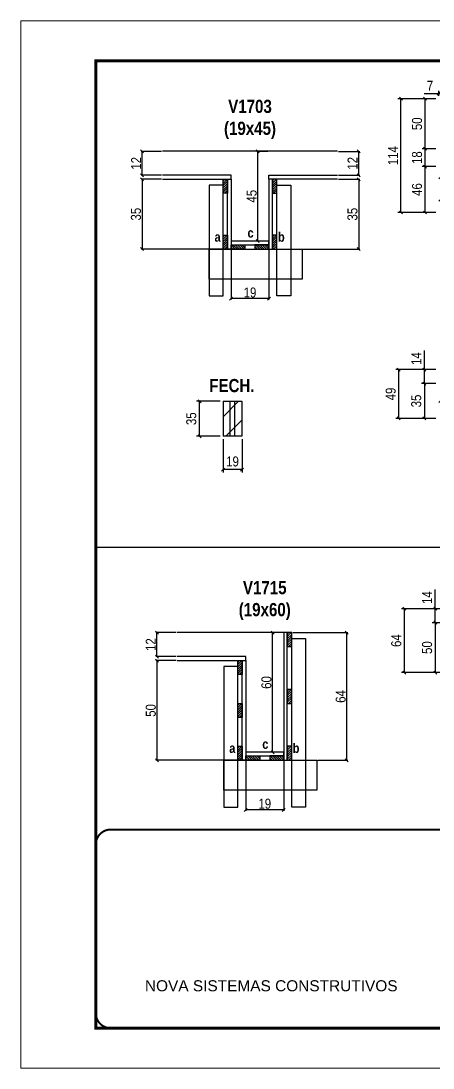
# Model space of a CAD drawing. Extents: x 3309 to 10008, y -2522 to 14608.
# Drawn here: x 8078 to 8491, y 12409 to 13459 of the extents above; entities that cross this region are included whole.
import ezdxf

# ---------------------------------------------------------------- set-up
doc = ezdxf.new("R2010")
doc.units = 0
doc.linetypes.add('CONTINUO', pattern=[0])
doc.linetypes.add('DASHED', pattern=[0.75, 0.5, -0.25])
for name, color, linetype, lineweight in [('CONCRETO', 251, 'Continuous', 25), ('Folhas', 255, 'Continuous', 9), ('Hachura', 251, 'Continuous', 9), ('SARRAFO DE PRESSAO', 251, 'DASHED', 9)]:
    doc.layers.add(name, color=color, linetype=linetype, lineweight=lineweight)
for name, color, linetype in [('COTA', 241, 'Continuous'), ('detalhes', 4, 'Continuous'), ('NOMENCLATURA', 7, 'Continuous'), ('Painéis', 200, 'Continuous'), ('SARR_2.2x7', 40, 'Continuous'), ('SARR_3.5x7', 81, 'Continuous')]:
    doc.layers.add(name, color=color, linetype=linetype)
doc.styles.add('ARIAL', font='arial.ttf')
doc.styles.add('COTA TECNICA', font='techl___.ttf', dxfattribs={"height": 10})
doc.styles.add('COTA TECNICA 2X', font='techl___.ttf', dxfattribs={"height": 10})
doc.styles.add('TECNICA', font='techb___.ttf', dxfattribs={"height": 10})
doc.dimstyles.new('PAINEL', dxfattribs={"dimtxt": 10, "dimasz": 3, "dimexe": 3, "dimexo": 3, "dimgap": 3, "dimtad": 1, "dimdec": 1, "dimzin": 12, "dimdsep": 46, "dimtxsty": 'COTA TECNICA', "dimblk1": 'OBLIQUE', "dimblk2": 'OBLIQUE', "dimsah": 1, "dimcen": 0.9, "dimclrd": 4, "dimclre": 4, "dimclrt": 240, "dimadec": 1, "dimazin": 3, "dimtfac": 1, "dimtdec": 1, "dimtmove": 0, "dimatfit": 3, "dimfxl": 1, "dimtolj": 1, "dimtzin": 12, "dimarcsym": 0})
doc.dimstyles.new('SECAO', dxfattribs={"dimscale": 0.333333, "dimtxt": 5, "dimasz": 9, "dimexe": 3, "dimexo": 3, "dimgap": 3, "dimtad": 1, "dimdec": 1, "dimlfac": 0.5, "dimzin": 12, "dimdsep": 46, "dimtxsty": 'COTA TECNICA 2X', "dimblk1": 'OBLIQUE', "dimblk2": 'OBLIQUE', "dimsah": 1, "dimcen": 0.9, "dimclrd": 4, "dimclre": 4, "dimclrt": 240, "dimadec": 1, "dimazin": 3, "dimtfac": 1, "dimtdec": 1, "dimtmove": 0, "dimatfit": 3, "dimfxl": 1, "dimtolj": 1, "dimtzin": 12, "dimarcsym": 0})
pattern_1 = [(135, (41523.9059, -110281.6276), (-1.122532015, -1.122532015), [])]
pattern_2 = [(45, (-115231.8024, -19934.9966), (-1.122532015, 1.122532015), [])]
pattern_3 = [(45, (-115231.8024, -19990.9966), (-1.122532015, 1.122532015), [])]
pattern_4 = [(135, (41538.6903, -110794.2475), (-1.122532015, -1.122532015), [])]
pattern_5 = [(45, (-115217.018, -20503.6165), (-1.122532015, 1.122532015), [])]

# ---------------------------------------------------------------- blocks, each defined once
blk = doc.blocks.new('9999999999')
at = {"color": 30, "linetype": 'CONTINUO', "const_width": 2}
blk.add_lwpolyline([(99584, 34230.2), (99584, 34414.4, 0.414214), (99569, 34429.4), (98229, 34429.4, 0.414214), (98214, 34414.4), (98214, 34245.2, 0.414214), (98229, 34230.2), (99584, 34230.2)], format="xyb", dxfattribs=at)
at = {"layer": 'Folhas'}
blk.add_lwpolyline([(98139, 34190.2), (99624, 34190.2), (99624, 35240.2), (98139, 35240.2)], close=True, dxfattribs=at)
at = {"layer": 'Folhas', "color": 30, "const_width": 3}
blk.add_lwpolyline([(98214, 34230.2), (99584, 34230.2), (99584, 35200.2), (98214, 35200.2)], close=True, dxfattribs=at)
at = {"color": 7, "linetype": 'Continuous', "ltscale": 5, "style": 'ARIAL'}
blk.add_text('NOVA SISTEMAS CONSTRUTIVOS', height=11.059, dxfattribs=at).set_placement((98263.2, 34267.2))
blk = doc.blocks.new('_Oblique')
at = {"color": 0, "linetype": 'ByBlock', "lineweight": -2}
blk.add_line((-0.5, -0.5), (0.5, 0.5), dxfattribs=at)
blk = doc.blocks.new('*D2467')
at = {"layer": 'COTA', "color": 4, "lineweight": -2, "transparency": 16777216}
for p, q in [((8288.4, 13229.5), (8288.4, 13179.8)), ((8326.4, 13229.5), (8326.4, 13179.8)), ((8326.4, 13180.8), (8288.4, 13180.8))]:
    blk.add_line(p, q, dxfattribs=at)
at = {"layer": 'Defpoints', "color": 0, "transparency": 16777216}
for p in [(8288.4, 13230.5), (8326.4, 13230.5), (8288.4, 13180.8)]:
    blk.add_point(p, dxfattribs=at)
at = {"layer": 'COTA', "color": 4, "lineweight": -2, "transparency": 16777216, "xscale": 3, "yscale": 3, "zscale": 3, "rotation": 180}
blk.add_blockref('_Oblique', (8288.4, 13180.8), dxfattribs=at)
at = {"layer": 'COTA', "color": 4, "lineweight": -2, "transparency": 16777216, "xscale": 3, "yscale": 3, "zscale": 3}
blk.add_blockref('_Oblique', (8326.4, 13180.8), dxfattribs=at)
at = {"layer": 'COTA', "color": 240, "transparency": 16777216, "insert": (8307.4, 13186.9), "char_height": 10, "attachment_point": 5, "style": 'COTA TECNICA 2X'}
blk.add_mtext('\\A1;19', dxfattribs=at)
blk = doc.blocks.new('*D2468')
at = {"layer": 'COTA', "color": 4, "lineweight": -2, "transparency": 16777216}
for p, q in [((8218.7, 13300.5), (8198.3, 13300.5)), ((8199.3, 13300.5), (8199.3, 13230.5)), ((8279.4, 13230.5), (8198.3, 13230.5))]:
    blk.add_line(p, q, dxfattribs=at)
at = {"layer": 'Defpoints', "color": 0, "transparency": 16777216}
for p in [(8219.7, 13300.5), (8199.3, 13230.5), (8280.4, 13230.5, 0)]:
    blk.add_point(p, dxfattribs=at)
at = {"layer": 'COTA', "color": 4, "lineweight": -2, "transparency": 16777216, "xscale": 3, "yscale": 3, "zscale": 3}
for p, rotation in [((8199.3, 13300.5), 90), ((8199.3, 13230.5), 270)]:
    blk.add_blockref('_Oblique', p, dxfattribs=dict(at, rotation=rotation))
at = {"layer": 'COTA', "color": 240, "transparency": 16777216, "insert": (8193.1, 13265.5), "char_height": 10, "attachment_point": 5, "rotation": 90, "style": 'COTA TECNICA 2X'}
blk.add_mtext('\\A1;35', dxfattribs=at)
blk = doc.blocks.new('*D2469')
at = {"layer": 'COTA', "color": 4, "lineweight": -2, "transparency": 16777216}
for p, q in [((8396.1, 13300.5), (8417.3, 13300.5)), ((8416.3, 13300.5), (8416.3, 13230.5)), ((8335.4, 13230.5), (8417.3, 13230.5))]:
    blk.add_line(p, q, dxfattribs=at)
at = {"layer": 'Defpoints', "color": 0, "transparency": 16777216}
for p in [(8395.1, 13300.5), (8334.4, 13230.5, 0), (8416.3, 13230.5)]:
    blk.add_point(p, dxfattribs=at)
at = {"layer": 'COTA', "color": 4, "lineweight": -2, "transparency": 16777216, "xscale": 3, "yscale": 3, "zscale": 3}
for p, rotation in [((8416.3, 13300.5), 90), ((8416.3, 13230.5), 270)]:
    blk.add_blockref('_Oblique', p, dxfattribs=dict(at, rotation=rotation))
at = {"layer": 'COTA', "color": 240, "transparency": 16777216, "insert": (8410.1, 13265.5), "char_height": 10, "attachment_point": 5, "rotation": 90, "style": 'COTA TECNICA 2X'}
blk.add_mtext('\\A1;35', dxfattribs=at)
blk = doc.blocks.new('*D2470')
at = {"layer": 'COTA', "color": 4, "lineweight": -2, "transparency": 16777216}
for p, q in [((8325.4, 13328.5), (8314.2, 13328.5)), ((8315.2, 13238.5), (8315.2, 13328.5)), ((8325.4, 13238.5), (8314.2, 13238.5))]:
    blk.add_line(p, q, dxfattribs=at)
at = {"layer": 'Defpoints', "color": 0, "transparency": 16777216}
for p in [(8315.2, 13328.5), (8326.4, 13328.5), (8326.4, 13238.5)]:
    blk.add_point(p, dxfattribs=at)
at = {"layer": 'COTA', "color": 4, "lineweight": -2, "transparency": 16777216, "xscale": 3, "yscale": 3, "zscale": 3}
for p, rotation in [((8315.2, 13328.5), 90), ((8315.2, 13238.5), 270)]:
    blk.add_blockref('_Oblique', p, dxfattribs=dict(at, rotation=rotation))
at = {"layer": 'COTA', "color": 240, "transparency": 16777216, "insert": (8309.1, 13283.5), "char_height": 10, "attachment_point": 5, "rotation": 90, "style": 'COTA TECNICA 2X'}
blk.add_mtext('\\A1;45', dxfattribs=at)
blk = doc.blocks.new('*D2471')
at = {"layer": 'COTA', "color": 4, "lineweight": -2, "transparency": 16777216}
for p, q in [((8396.1, 13328.5), (8417.3, 13328.5)), ((8416.3, 13304.5), (8416.3, 13328.5)), ((8396.1, 13304.5), (8417.3, 13304.5))]:
    blk.add_line(p, q, dxfattribs=at)
at = {"layer": 'Defpoints', "color": 0, "transparency": 16777216}
for p in [(8395.1, 13328.5), (8416.3, 13328.5), (8395.1, 13304.5)]:
    blk.add_point(p, dxfattribs=at)
at = {"layer": 'COTA', "color": 4, "lineweight": -2, "transparency": 16777216, "xscale": 3, "yscale": 3, "zscale": 3}
for p, rotation in [((8416.3, 13328.5), 90), ((8416.3, 13304.5), 270)]:
    blk.add_blockref('_Oblique', p, dxfattribs=dict(at, rotation=rotation))
at = {"layer": 'COTA', "color": 240, "transparency": 16777216, "insert": (8410.2, 13316.5), "char_height": 10, "attachment_point": 5, "rotation": 90, "style": 'COTA TECNICA 2X'}
blk.add_mtext('\\A1;12', dxfattribs=at)
blk = doc.blocks.new('*D2487')
at = {"layer": 'COTA', "color": 4, "lineweight": -2, "transparency": 16777216}
for p, q in [((8218.7, 13328.5), (8198.3, 13328.5)), ((8199.3, 13304.5), (8199.3, 13328.5)), ((8218.7, 13304.5), (8198.3, 13304.5))]:
    blk.add_line(p, q, dxfattribs=at)
at = {"layer": 'Defpoints', "color": 0, "transparency": 16777216}
for p in [(8199.3, 13328.5), (8219.7, 13328.5), (8219.7, 13304.5)]:
    blk.add_point(p, dxfattribs=at)
at = {"layer": 'COTA', "color": 4, "lineweight": -2, "transparency": 16777216, "xscale": 3, "yscale": 3, "zscale": 3}
for p, rotation in [((8199.3, 13328.5), 90), ((8199.3, 13304.5), 270)]:
    blk.add_blockref('_Oblique', p, dxfattribs=dict(at, rotation=rotation))
at = {"layer": 'COTA', "color": 240, "transparency": 16777216, "insert": (8193.3, 13316.5), "char_height": 10, "attachment_point": 5, "rotation": 90, "style": 'COTA TECNICA 2X'}
blk.add_mtext('\\A1;12', dxfattribs=at)
blk = doc.blocks.new('*D2488')
at = {"layer": 'COTA', "color": 4, "lineweight": -2, "transparency": 16777216}
for p, q in [((8493.6, 13313.2), (8479.9, 13313.2)), ((8482.9, 13267.2), (8482.9, 13313.2)), ((8493.6, 13267.2), (8479.9, 13267.2))]:
    blk.add_line(p, q, dxfattribs=at)
at = {"layer": 'Defpoints', "color": 0, "transparency": 16777216}
for p in [(8482.9, 13313.2), (8496.6, 13313.2), (8496.6, 13267.2)]:
    blk.add_point(p, dxfattribs=at)
at = {"layer": 'COTA', "color": 4, "lineweight": -2, "transparency": 16777216, "xscale": 3, "yscale": 3, "zscale": 3}
for p, rotation in [((8482.9, 13313.2), 90), ((8482.9, 13267.2), 270)]:
    blk.add_blockref('_Oblique', p, dxfattribs=dict(at, rotation=rotation))
at = {"layer": 'COTA', "color": 240, "transparency": 16777216, "insert": (8474.8, 13290.2), "char_height": 10, "attachment_point": 5, "rotation": 90, "style": 'COTA TECNICA'}
blk.add_mtext('\\A1;46', dxfattribs=at)
blk = doc.blocks.new('*D2490')
at = {"layer": 'COTA', "color": 4, "lineweight": -2, "transparency": 16777216}
for p, q in [((8493.6, 13331.2), (8479.9, 13331.2)), ((8482.9, 13313.2), (8482.9, 13331.2)), ((8493.6, 13313.2), (8479.9, 13313.2))]:
    blk.add_line(p, q, dxfattribs=at)
at = {"layer": 'Defpoints', "color": 0, "transparency": 16777216}
for p in [(8482.9, 13331.2), (8496.6, 13331.2), (8496.6, 13313.2)]:
    blk.add_point(p, dxfattribs=at)
at = {"layer": 'COTA', "color": 4, "lineweight": -2, "transparency": 16777216, "xscale": 3, "yscale": 3, "zscale": 3}
for p, rotation in [((8482.9, 13331.2), 90), ((8482.9, 13313.2), 270)]:
    blk.add_blockref('_Oblique', p, dxfattribs=dict(at, rotation=rotation))
at = {"layer": 'COTA', "color": 240, "transparency": 16777216, "insert": (8474.8, 13322.2), "char_height": 10, "attachment_point": 5, "rotation": 90, "style": 'COTA TECNICA'}
blk.add_mtext('\\A1;18', dxfattribs=at)
blk = doc.blocks.new('*D2491')
at = {"layer": 'COTA', "color": 4, "lineweight": -2, "transparency": 16777216}
for p, q in [((8493.6, 13381.2), (8455.7, 13381.2)), ((8458.7, 13267.2), (8458.7, 13381.2)), ((8493.6, 13267.2), (8455.7, 13267.2))]:
    blk.add_line(p, q, dxfattribs=at)
at = {"layer": 'Defpoints', "color": 0, "transparency": 16777216}
for p in [(8458.7, 13381.2), (8496.6, 13381.2), (8496.6, 13267.2)]:
    blk.add_point(p, dxfattribs=at)
at = {"layer": 'COTA', "color": 4, "lineweight": -2, "transparency": 16777216, "xscale": 3, "yscale": 3, "zscale": 3}
for p, rotation in [((8458.7, 13381.2), 90), ((8458.7, 13267.2), 270)]:
    blk.add_blockref('_Oblique', p, dxfattribs=dict(at, rotation=rotation))
at = {"layer": 'COTA', "color": 240, "transparency": 16777216, "insert": (8450.7, 13324.2), "char_height": 10, "attachment_point": 5, "rotation": 90, "style": 'COTA TECNICA'}
blk.add_mtext('\\A1;114', dxfattribs=at)
blk = doc.blocks.new('*D2481')
at = {"layer": 'COTA', "color": 4, "lineweight": -2, "transparency": 16777216}
for p, q in [((8493.6, 13095.7), (8479.2, 13095.7)), ((8482.2, 13095.7), (8482.2, 13060.7)), ((8493.6, 13060.7), (8479.2, 13060.7))]:
    blk.add_line(p, q, dxfattribs=at)
at = {"layer": 'Defpoints', "color": 0, "transparency": 16777216}
for p in [(8496.6, 13095.7), (8482.2, 13060.7), (8496.6, 13060.7)]:
    blk.add_point(p, dxfattribs=at)
at = {"layer": 'COTA', "color": 4, "lineweight": -2, "transparency": 16777216, "xscale": 3, "yscale": 3, "zscale": 3}
for p, rotation in [((8482.2, 13095.7), 90), ((8482.2, 13060.7), 270)]:
    blk.add_blockref('_Oblique', p, dxfattribs=dict(at, rotation=rotation))
at = {"layer": 'COTA', "color": 240, "transparency": 16777216, "insert": (8474, 13078.2), "char_height": 10, "attachment_point": 5, "rotation": 90, "style": 'COTA TECNICA'}
blk.add_mtext('\\A1;35', dxfattribs=at)
blk = doc.blocks.new('*D2482')
at = {"layer": 'COTA', "color": 4, "lineweight": -2, "transparency": 16777216}
for p, q in [((8482.2, 13109.7), (8482.2, 13128.8)), ((8493.6, 13109.7), (8479.2, 13109.7)), ((8482.2, 13095.7), (8482.2, 13109.7)), ((8493.6, 13095.7), (8479.2, 13095.7))]:
    blk.add_line(p, q, dxfattribs=at)
at = {"layer": 'Defpoints', "color": 0, "transparency": 16777216}
for p in [(8482.2, 13109.7), (8496.6, 13109.7), (8496.6, 13095.7)]:
    blk.add_point(p, dxfattribs=at)
at = {"layer": 'COTA', "color": 4, "lineweight": -2, "transparency": 16777216, "xscale": 3, "yscale": 3, "zscale": 3}
for p, rotation in [((8482.2, 13109.7), 90), ((8482.2, 13095.7), 270)]:
    blk.add_blockref('_Oblique', p, dxfattribs=dict(at, rotation=rotation))
at = {"layer": 'COTA', "color": 240, "transparency": 16777216, "insert": (8474.1, 13120.7), "char_height": 10, "attachment_point": 5, "rotation": 90, "style": 'COTA TECNICA'}
blk.add_mtext('\\A1;14', dxfattribs=at)
blk = doc.blocks.new('*D2483')
at = {"layer": 'COTA', "color": 4, "lineweight": -2, "transparency": 16777216}
for p, q in [((8493.6, 13109.7), (8453.5, 13109.7)), ((8456.5, 13060.7), (8456.5, 13109.7)), ((8493.6, 13060.7), (8453.5, 13060.7))]:
    blk.add_line(p, q, dxfattribs=at)
at = {"layer": 'Defpoints', "color": 0, "transparency": 16777216}
for p in [(8456.5, 13109.7), (8496.6, 13109.7), (8496.6, 13060.7)]:
    blk.add_point(p, dxfattribs=at)
at = {"layer": 'COTA', "color": 4, "lineweight": -2, "transparency": 16777216, "xscale": 3, "yscale": 3, "zscale": 3}
for p, rotation in [((8456.5, 13109.7), 90), ((8456.5, 13060.7), 270)]:
    blk.add_blockref('_Oblique', p, dxfattribs=dict(at, rotation=rotation))
at = {"layer": 'COTA', "color": 240, "transparency": 16777216, "insert": (8448.4, 13085.2), "char_height": 10, "attachment_point": 5, "rotation": 90, "style": 'COTA TECNICA'}
blk.add_mtext('\\A1;49', dxfattribs=at)
blk = doc.blocks.new('*D2484')
at = {"layer": 'COTA', "color": 4, "lineweight": -2, "transparency": 16777216}
for p, q in [((8280.4, 13039.9), (8280.4, 13006.4)), ((8299.4, 13039.9), (8299.4, 13006.4)), ((8299.4, 13009.4), (8280.4, 13009.4))]:
    blk.add_line(p, q, dxfattribs=at)
at = {"layer": 'Defpoints', "color": 0, "transparency": 16777216}
for p in [(8280.4, 13042.9), (8299.4, 13042.9), (8280.4, 13009.4)]:
    blk.add_point(p, dxfattribs=at)
at = {"layer": 'COTA', "color": 4, "lineweight": -2, "transparency": 16777216, "xscale": 3, "yscale": 3, "zscale": 3, "rotation": 180}
blk.add_blockref('_Oblique', (8280.4, 13009.4), dxfattribs=at)
at = {"layer": 'COTA', "color": 4, "lineweight": -2, "transparency": 16777216, "xscale": 3, "yscale": 3, "zscale": 3}
blk.add_blockref('_Oblique', (8299.4, 13009.4), dxfattribs=at)
at = {"layer": 'COTA', "color": 240, "transparency": 16777216, "insert": (8289.9, 13017.5), "char_height": 10, "attachment_point": 5, "style": 'COTA TECNICA'}
blk.add_mtext('\\A1;19', dxfattribs=at)
blk = doc.blocks.new('*D2485')
at = {"layer": 'COTA', "color": 4, "lineweight": -2, "transparency": 16777216}
for p, q in [((8277.4, 13077.9), (8253.8, 13077.9)), ((8256.8, 13042.9), (8256.8, 13077.9)), ((8277.4, 13042.9), (8253.8, 13042.9))]:
    blk.add_line(p, q, dxfattribs=at)
at = {"layer": 'Defpoints', "color": 0, "transparency": 16777216}
for p in [(8256.8, 13077.9), (8280.4, 13077.9), (8280.4, 13042.9)]:
    blk.add_point(p, dxfattribs=at)
at = {"layer": 'COTA', "color": 4, "lineweight": -2, "transparency": 16777216, "xscale": 3, "yscale": 3, "zscale": 3}
for p, rotation in [((8256.8, 13077.9), 90), ((8256.8, 13042.9), 270)]:
    blk.add_blockref('_Oblique', p, dxfattribs=dict(at, rotation=rotation))
at = {"layer": 'COTA', "color": 240, "transparency": 16777216, "insert": (8248.6, 13060.4), "char_height": 10, "attachment_point": 5, "rotation": 90, "style": 'COTA TECNICA'}
blk.add_mtext('\\A1;35', dxfattribs=at)
blk = doc.blocks.new('*D2510')
at = {"layer": 'COTA', "color": 4, "lineweight": -2, "transparency": 16777216}
for p, q in [((8493.6, 13381.2), (8479.9, 13381.2)), ((8482.9, 13331.2), (8482.9, 13381.2)), ((8493.6, 13331.2), (8479.9, 13331.2))]:
    blk.add_line(p, q, dxfattribs=at)
at = {"layer": 'Defpoints', "color": 0, "transparency": 16777216}
for p in [(8482.9, 13381.2), (8496.6, 13381.2), (8496.6, 13331.2)]:
    blk.add_point(p, dxfattribs=at)
at = {"layer": 'COTA', "color": 4, "lineweight": -2, "transparency": 16777216, "xscale": 3, "yscale": 3, "zscale": 3}
for p, rotation in [((8482.9, 13381.2), 90), ((8482.9, 13331.2), 270)]:
    blk.add_blockref('_Oblique', p, dxfattribs=dict(at, rotation=rotation))
at = {"layer": 'COTA', "color": 240, "transparency": 16777216, "insert": (8474.8, 13356.2), "char_height": 10, "attachment_point": 5, "rotation": 90, "style": 'COTA TECNICA'}
blk.add_mtext('\\A1;50', dxfattribs=at)
blk = doc.blocks.new('*D2511')
at = {"layer": 'COTA', "color": 4, "lineweight": -2, "transparency": 16777216}
for p, q in [((8496.6, 13384.2), (8496.6, 13389.3)), ((8503.6, 13384.2), (8503.6, 13389.3)), ((8496.6, 13386.3), (8481.9, 13386.3)), ((8503.6, 13386.3), (8496.6, 13386.3))]:
    blk.add_line(p, q, dxfattribs=at)
at = {"layer": 'Defpoints', "color": 0, "transparency": 16777216}
for p in [(8496.6, 13386.3), (8496.6, 13381.2), (8503.6, 13381.2)]:
    blk.add_point(p, dxfattribs=at)
at = {"layer": 'COTA', "color": 4, "lineweight": -2, "transparency": 16777216, "xscale": 3, "yscale": 3, "zscale": 3, "rotation": 180}
blk.add_blockref('_Oblique', (8496.6, 13386.3), dxfattribs=at)
at = {"layer": 'COTA', "color": 4, "lineweight": -2, "transparency": 16777216, "xscale": 3, "yscale": 3, "zscale": 3}
blk.add_blockref('_Oblique', (8503.6, 13386.3), dxfattribs=at)
at = {"layer": 'COTA', "color": 240, "transparency": 16777216, "insert": (8487.8, 13394.3), "char_height": 10, "attachment_point": 5, "style": 'COTA TECNICA'}
blk.add_mtext('\\A1;7', dxfattribs=at)
blk = doc.blocks.new('*D2514')
at = {"layer": 'COTA', "color": 4, "lineweight": -2, "transparency": 16777216}
for p, q in [((8303.2, 12716.9), (8303.2, 12667.2)), ((8341.2, 12716.9), (8341.2, 12667.2)), ((8341.2, 12668.2), (8303.2, 12668.2))]:
    blk.add_line(p, q, dxfattribs=at)
at = {"layer": 'Defpoints', "color": 0, "transparency": 16777216}
for p in [(8303.2, 12717.9), (8341.2, 12717.9), (8303.2, 12668.2)]:
    blk.add_point(p, dxfattribs=at)
at = {"layer": 'COTA', "color": 4, "lineweight": -2, "transparency": 16777216, "xscale": 3, "yscale": 3, "zscale": 3, "rotation": 180}
blk.add_blockref('_Oblique', (8303.2, 12668.2), dxfattribs=at)
at = {"layer": 'COTA', "color": 4, "lineweight": -2, "transparency": 16777216, "xscale": 3, "yscale": 3, "zscale": 3}
blk.add_blockref('_Oblique', (8341.2, 12668.2), dxfattribs=at)
at = {"layer": 'COTA', "color": 240, "transparency": 16777216, "insert": (8322.2, 12674.3), "char_height": 10, "attachment_point": 5, "style": 'COTA TECNICA 2X'}
blk.add_mtext('\\A1;19', dxfattribs=at)
blk = doc.blocks.new('*D2515')
at = {"layer": 'COTA', "color": 4, "lineweight": -2, "transparency": 16777216}
for p, q in [((8233.5, 12817.9), (8213.1, 12817.9)), ((8214.1, 12817.9), (8214.1, 12717.9)), ((8294.2, 12717.9), (8213.1, 12717.9))]:
    blk.add_line(p, q, dxfattribs=at)
at = {"layer": 'Defpoints', "color": 0, "transparency": 16777216}
for p in [(8234.5, 12817.9), (8214.1, 12717.9), (8295.2, 12717.9, 0)]:
    blk.add_point(p, dxfattribs=at)
at = {"layer": 'COTA', "color": 4, "lineweight": -2, "transparency": 16777216, "xscale": 3, "yscale": 3, "zscale": 3}
for p, rotation in [((8214.1, 12817.9), 90), ((8214.1, 12717.9), 270)]:
    blk.add_blockref('_Oblique', p, dxfattribs=dict(at, rotation=rotation))
at = {"layer": 'COTA', "color": 240, "transparency": 16777216, "insert": (8208, 12767.9), "char_height": 10, "attachment_point": 5, "rotation": 90, "style": 'COTA TECNICA 2X'}
blk.add_mtext('\\A1;50', dxfattribs=at)
blk = doc.blocks.new('*D2516')
at = {"layer": 'COTA', "color": 4, "lineweight": -2, "transparency": 16777216}
for p, q in [((8340.2, 12845.9), (8329, 12845.9)), ((8330, 12725.9), (8330, 12845.9)), ((8340.2, 12725.9), (8329, 12725.9))]:
    blk.add_line(p, q, dxfattribs=at)
at = {"layer": 'Defpoints', "color": 0, "transparency": 16777216}
for p in [(8330, 12845.9), (8341.2, 12845.9), (8341.2, 12725.9)]:
    blk.add_point(p, dxfattribs=at)
at = {"layer": 'COTA', "color": 4, "lineweight": -2, "transparency": 16777216, "xscale": 3, "yscale": 3, "zscale": 3}
for p, rotation in [((8330, 12845.9), 90), ((8330, 12725.9), 270)]:
    blk.add_blockref('_Oblique', p, dxfattribs=dict(at, rotation=rotation))
at = {"layer": 'COTA', "color": 240, "transparency": 16777216, "insert": (8323.9, 12795.9), "char_height": 10, "attachment_point": 5, "rotation": 90, "style": 'COTA TECNICA 2X'}
blk.add_mtext('\\A1;60', dxfattribs=at)
blk = doc.blocks.new('*D2517')
at = {"layer": 'COTA', "color": 4, "lineweight": -2, "transparency": 16777216}
for p, q in [((8233.5, 12845.9), (8213.1, 12845.9)), ((8214.1, 12821.9), (8214.1, 12845.9)), ((8233.5, 12821.9), (8213.1, 12821.9))]:
    blk.add_line(p, q, dxfattribs=at)
at = {"layer": 'Defpoints', "color": 0, "transparency": 16777216}
for p in [(8214.1, 12845.9), (8234.5, 12845.9), (8234.5, 12821.9)]:
    blk.add_point(p, dxfattribs=at)
at = {"layer": 'COTA', "color": 4, "lineweight": -2, "transparency": 16777216, "xscale": 3, "yscale": 3, "zscale": 3}
for p, rotation in [((8214.1, 12845.9), 90), ((8214.1, 12821.9), 270)]:
    blk.add_blockref('_Oblique', p, dxfattribs=dict(at, rotation=rotation))
at = {"layer": 'COTA', "color": 240, "transparency": 16777216, "insert": (8208, 12833.9), "char_height": 10, "attachment_point": 5, "rotation": 90, "style": 'COTA TECNICA 2X'}
blk.add_mtext('\\A1;12', dxfattribs=at)
blk = doc.blocks.new('*D2518')
at = {"layer": 'COTA', "color": 4, "lineweight": -2, "transparency": 16777216}
for p, q in [((8350.2, 12845.9), (8405.4, 12845.9)), ((8404.4, 12717.9), (8404.4, 12845.9)), ((8375.3, 12717.9), (8405.4, 12717.9))]:
    blk.add_line(p, q, dxfattribs=at)
at = {"layer": 'Defpoints', "color": 0, "transparency": 16777216}
for p in [(8349.2, 12845.9), (8404.4, 12845.9), (8374.3, 12717.9)]:
    blk.add_point(p, dxfattribs=at)
at = {"layer": 'COTA', "color": 4, "lineweight": -2, "transparency": 16777216, "xscale": 3, "yscale": 3, "zscale": 3}
for p, rotation in [((8404.4, 12845.9), 90), ((8404.4, 12717.9), 270)]:
    blk.add_blockref('_Oblique', p, dxfattribs=dict(at, rotation=rotation))
at = {"layer": 'COTA', "color": 240, "transparency": 16777216, "insert": (8398.3, 12781.9), "char_height": 10, "attachment_point": 5, "rotation": 90, "style": 'COTA TECNICA 2X'}
blk.add_mtext('\\A1;64', dxfattribs=at)
blk = doc.blocks.new('*D2525')
at = {"layer": 'COTA', "color": 4, "lineweight": -2, "transparency": 16777216}
for p, q in [((8507.6, 12855.9), (8490, 12855.9)), ((8493, 12855.9), (8493, 12805.9)), ((8507.6, 12805.9), (8490, 12805.9))]:
    blk.add_line(p, q, dxfattribs=at)
at = {"layer": 'Defpoints', "color": 0, "transparency": 16777216}
for p in [(8510.6, 12855.9, 0), (8493, 12805.9), (8510.6, 12805.9, 0)]:
    blk.add_point(p, dxfattribs=at)
at = {"layer": 'COTA', "color": 4, "lineweight": -2, "transparency": 16777216, "xscale": 3, "yscale": 3, "zscale": 3}
for p, rotation in [((8493, 12855.9), 90), ((8493, 12805.9), 270)]:
    blk.add_blockref('_Oblique', p, dxfattribs=dict(at, rotation=rotation))
at = {"layer": 'COTA', "color": 240, "transparency": 16777216, "insert": (8484.9, 12830.9), "char_height": 10, "attachment_point": 5, "rotation": 90, "style": 'COTA TECNICA'}
blk.add_mtext('\\A1;50', dxfattribs=at)
blk = doc.blocks.new('*D2526')
at = {"layer": 'COTA', "color": 4, "lineweight": -2, "transparency": 16777216}
for p, q in [((8493, 12869.9), (8493, 12889)), ((8507.6, 12869.9), (8490, 12869.9)), ((8493, 12855.9), (8493, 12869.9)), ((8507.6, 12855.9), (8490, 12855.9))]:
    blk.add_line(p, q, dxfattribs=at)
at = {"layer": 'Defpoints', "color": 0, "transparency": 16777216}
for p in [(8493, 12869.9), (8510.6, 12869.9, 0), (8510.6, 12855.9, 0)]:
    blk.add_point(p, dxfattribs=at)
at = {"layer": 'COTA', "color": 4, "lineweight": -2, "transparency": 16777216, "xscale": 3, "yscale": 3, "zscale": 3}
for p, rotation in [((8493, 12869.9), 90), ((8493, 12855.9), 270)]:
    blk.add_blockref('_Oblique', p, dxfattribs=dict(at, rotation=rotation))
at = {"layer": 'COTA', "color": 240, "transparency": 16777216, "insert": (8484.9, 12881), "char_height": 10, "attachment_point": 5, "rotation": 90, "style": 'COTA TECNICA'}
blk.add_mtext('\\A1;14', dxfattribs=at)
blk = doc.blocks.new('*D2527')
at = {"layer": 'COTA', "color": 4, "lineweight": -2, "transparency": 16777216}
for p, q in [((8507.6, 12869.9), (8459.1, 12869.9)), ((8462.1, 12805.9), (8462.1, 12869.9)), ((8507.6, 12805.9), (8459.1, 12805.9))]:
    blk.add_line(p, q, dxfattribs=at)
at = {"layer": 'Defpoints', "color": 0, "transparency": 16777216}
for p in [(8462.1, 12869.9), (8510.6, 12869.9, 0), (8510.6, 12805.9, 0)]:
    blk.add_point(p, dxfattribs=at)
at = {"layer": 'COTA', "color": 4, "lineweight": -2, "transparency": 16777216, "xscale": 3, "yscale": 3, "zscale": 3}
for p, rotation in [((8462.1, 12869.9), 90), ((8462.1, 12805.9), 270)]:
    blk.add_blockref('_Oblique', p, dxfattribs=dict(at, rotation=rotation))
at = {"layer": 'COTA', "color": 240, "transparency": 16777216, "insert": (8454, 12837.9), "char_height": 10, "attachment_point": 5, "rotation": 90, "style": 'COTA TECNICA'}
blk.add_mtext('\\A1;64', dxfattribs=at)

msp = doc.modelspace()

# ---------------------------------------------------------------- hatches: boundary and pattern name
at = {"layer": 'Hachura', "linetype": 'ByBlock'}
h = msp.add_hatch(dxfattribs=at)
h.set_pattern_fill('ANSI31', color=256, scale=5)
h.paths.add_polyline_path([(8568.64, 13267.19), (8568.64, 13313.19), (8496.64, 13313.19), (8496.64, 13267.19)])
h.paths.add_polyline_path([(8640.64, 13267.19), (8640.64, 13313.19), (8568.64, 13313.19), (8568.64, 13267.19)])
h.paths.add_polyline_path([(8670.64, 13317.19), (8670.64, 13247.19), (8899.14, 13247.19), (8899.14, 13282.19), (8914.64, 13282.19), (8914.64, 13317.19)])
h.paths.add_polyline_path([(9158.64, 13282.19), (9158.64, 13317.19), (8914.64, 13317.19), (8914.64, 13282.19)])
h.paths.add_polyline_path([(9284.64, 13282.19), (9284.64, 13317.19), (9158.64, 13317.19), (9158.64, 13282.19)])
h.paths.add_polyline_path([(9406.64, 13282.19), (9406.64, 13317.19), (9284.64, 13317.19), (9284.64, 13282.19)])
h.paths.add_polyline_path([(9232.64, 13025.65), (9232.64, 13095.65), (8988.64, 13095.65), (8988.64, 13060.65), (9004.14, 13060.65), (9004.14, 13025.65)])
h.paths.add_polyline_path([(8988.64, 13060.65), (8988.64, 13095.65), (8744.64, 13095.65), (8744.64, 13060.65)])
h.paths.add_polyline_path([(8618.64, 13095.65), (8618.64, 13060.65), (8744.64, 13060.65), (8744.64, 13095.65)])
h.paths.add_polyline_path([(8618.64, 13060.65), (8618.64, 13095.65), (8496.64, 13095.65), (8496.64, 13060.65)])
h.paths.add_polyline_path([(8280.36, 13042.88), (8299.36, 13042.88), (8299.36, 13077.88), (8280.36, 13077.88)])
at = {"layer": 'SARR_2.2x7'}
h = msp.add_hatch(dxfattribs=at)
h.set_pattern_fill('ANSI31', color=256, scale=0.5)
h.set_pattern_definition(pattern_2)
h.paths.add_polyline_path([(8280.37, 13286.54), (8284.77, 13286.54), (8284.77, 13300.54), (8280.37, 13300.54)])
h = msp.add_hatch(dxfattribs=at)
h.set_pattern_fill('ANSI31', color=256, scale=0.5)
h.set_pattern_definition(pattern_2)
h.paths.add_polyline_path([(8334.37, 13286.54), (8329.97, 13286.54), (8329.97, 13300.54), (8334.37, 13300.54)])
h = msp.add_hatch(dxfattribs=at)
h.set_pattern_fill('ANSI31', color=256, scale=0.5)
h.set_pattern_definition(pattern_3)
h.paths.add_polyline_path([(8280.37, 13230.54), (8284.77, 13230.54), (8284.77, 13244.54), (8280.37, 13244.54)])
h = msp.add_hatch(dxfattribs=at)
h.set_pattern_fill('ANSI31', color=256, scale=0.5)
h.set_pattern_definition(pattern_3)
h.paths.add_polyline_path([(8334.37, 13230.54), (8329.97, 13230.54), (8329.97, 13244.54), (8334.37, 13244.54)])
h = msp.add_hatch(dxfattribs=at)
h.set_pattern_fill('ANSI31', color=256, scale=0.5, angle=90)
h.set_pattern_definition(pattern_1)
h.paths.add_polyline_path([(8302.37, 13230.54), (8302.37, 13234.94), (8288.37, 13234.94), (8288.37, 13230.54)])
h = msp.add_hatch(dxfattribs=at)
h.set_pattern_fill('ANSI31', color=256, scale=0.5, angle=90)
h.set_pattern_definition(pattern_1)
h.paths.add_polyline_path([(8312.37, 13234.94), (8312.37, 13230.54), (8326.37, 13230.54), (8326.37, 13234.94)])
h = msp.add_hatch(dxfattribs=at)
h.set_pattern_fill('ANSI31', color=256, scale=0.5)
h.set_pattern_definition([(45, (-115217.018, -20389.6165), (-1.122532015, 1.122532015), [])])
h.paths.add_polyline_path([(8349.15, 12831.92), (8344.75, 12831.92), (8344.75, 12845.92), (8349.15, 12845.92)])
h = msp.add_hatch(dxfattribs=at)
h.set_pattern_fill('ANSI31', color=256, scale=0.5)
h.set_pattern_definition([(45, (-115217.018, -20417.6165), (-1.122532015, 1.122532015), [])])
h.paths.add_polyline_path([(8295.15, 12803.92), (8299.55, 12803.92), (8299.55, 12817.92), (8295.15, 12817.92)])
h = msp.add_hatch(dxfattribs=at)
h.set_pattern_fill('ANSI31', color=256, scale=0.5)
h.set_pattern_definition([(45, (-115217.018, -20446.6165), (-1.122532015, 1.122532015), [])])
h.paths.add_polyline_path([(8349.15, 12774.92), (8344.75, 12774.92), (8344.75, 12788.92), (8349.15, 12788.92)])
h = msp.add_hatch(dxfattribs=at)
h.set_pattern_fill('ANSI31', color=256, scale=0.5)
h.set_pattern_definition([(45, (-115217.018, -20460.6165), (-1.122532015, 1.122532015), [])])
h.paths.add_polyline_path([(8295.15, 12760.92), (8299.55, 12760.92), (8299.55, 12774.92), (8295.15, 12774.92)])
h = msp.add_hatch(dxfattribs=at)
h.set_pattern_fill('ANSI31', color=256, scale=0.5)
h.set_pattern_definition(pattern_5)
h.paths.add_polyline_path([(8295.15, 12717.92), (8299.55, 12717.92), (8299.55, 12731.92), (8295.15, 12731.92)])
h = msp.add_hatch(dxfattribs=at)
h.set_pattern_fill('ANSI31', color=256, scale=0.5)
h.set_pattern_definition(pattern_5)
h.paths.add_polyline_path([(8349.15, 12717.92), (8344.75, 12717.92), (8344.75, 12731.92), (8349.15, 12731.92)])
h = msp.add_hatch(dxfattribs=at)
h.set_pattern_fill('ANSI31', color=256, scale=0.5, angle=90)
h.set_pattern_definition(pattern_4)
h.paths.add_polyline_path([(8317.15, 12717.92), (8317.15, 12722.32), (8303.15, 12722.32), (8303.15, 12717.92)])
h = msp.add_hatch(dxfattribs=at)
h.set_pattern_fill('ANSI31', color=256, scale=0.5, angle=90)
h.set_pattern_definition(pattern_4)
h.paths.add_polyline_path([(8327.15, 12722.32), (8327.15, 12717.92), (8341.15, 12717.92), (8341.15, 12722.32)])

# ---------------------------------------------------------------- linework, layer by layer
at = {"layer": 'CONCRETO', "linetype": 'Continuous'}
for p, q in [((8395.07, 13328.54), (8219.67, 13328.54)), ((8349.15, 12845.92), (8234.45, 12845.92))]:
    msp.add_line(p, q, dxfattribs=at)
at = {"layer": 'COTA'}
msp.add_line((8152.87, 12931.52), (9522.87, 12931.52), dxfattribs=at)
at = {"layer": 'Painéis', "linetype": 'ByBlock'}
for p, q in [((8280.36, 13077.88), (8280.36, 13042.88)), ((8280.36, 13077.88), (8299.36, 13077.88)), ((8299.36, 13077.88), (8299.36, 13042.88)), ((8299.36, 13042.88), (8280.36, 13042.88))]:
    msp.add_line(p, q, dxfattribs=at)
at = {"layer": 'Painéis', "linetype": 'Continuous', "elevation": 0}
for points in [[(8219.67, 13300.54), (8288.37, 13300.54), (8288.37, 13304.54), (8219.67, 13304.54)], [(8395.07, 13300.54), (8326.37, 13300.54), (8326.37, 13304.54), (8395.07, 13304.54)], [(8234.45, 12817.92), (8303.15, 12817.92), (8303.15, 12821.92), (8234.45, 12821.92)]]:
    msp.add_lwpolyline(points, dxfattribs=at)
at = {"layer": 'Painéis', "linetype": 'Continuous'}
for points in [[(8284.77, 13230.54), (8284.77, 13300.54), (8288.37, 13300.54), (8288.37, 13230.54)], [(8329.97, 13230.54), (8329.97, 13300.54), (8326.37, 13300.54), (8326.37, 13230.54)], [(8326.37, 13238.54), (8288.37, 13238.54), (8288.37, 13234.94), (8326.37, 13234.94)], [(8344.75, 12717.92), (8344.75, 12845.92), (8341.15, 12845.92), (8341.15, 12717.92)], [(8299.55, 12717.92), (8299.55, 12817.92), (8303.15, 12817.92), (8303.15, 12717.92)], [(8341.15, 12725.92), (8303.15, 12725.92), (8303.15, 12722.32), (8341.15, 12722.32)]]:
    msp.add_lwpolyline(points, close=True, dxfattribs=at)
at = {"layer": 'SARR_2.2x7', "linetype": 'Continuous'}
for p, q in [((8287.36, 13042.88), (8287.36, 13077.88)), ((8292.36, 13042.88), (8292.36, 13077.88))]:
    msp.add_line(p, q, dxfattribs=at)
at = {"layer": 'SARR_2.2x7'}
for points in [[(8284.77, 13300.54), (8284.77, 13286.54), (8280.37, 13286.54), (8280.37, 13300.54)], [(8329.97, 13300.54), (8329.97, 13286.54), (8334.37, 13286.54), (8334.37, 13300.54)], [(8284.77, 13244.54), (8284.77, 13230.54), (8280.37, 13230.54), (8280.37, 13244.54)], [(8329.97, 13244.54), (8329.97, 13230.54), (8334.37, 13230.54), (8334.37, 13244.54)], [(8288.37, 13234.94), (8302.37, 13234.94), (8302.37, 13230.54), (8288.37, 13230.54)], [(8326.37, 13234.94), (8312.37, 13234.94), (8312.37, 13230.54), (8326.37, 13230.54)], [(8344.75, 12845.92), (8344.75, 12831.92), (8349.15, 12831.92), (8349.15, 12845.92)], [(8299.55, 12817.92), (8299.55, 12803.92), (8295.15, 12803.92), (8295.15, 12817.92)], [(8344.75, 12788.92), (8344.75, 12774.92), (8349.15, 12774.92), (8349.15, 12788.92)], [(8299.55, 12774.92), (8299.55, 12760.92), (8295.15, 12760.92), (8295.15, 12774.92)], [(8299.55, 12731.92), (8299.55, 12717.92), (8295.15, 12717.92), (8295.15, 12731.92)], [(8344.75, 12731.92), (8344.75, 12717.92), (8349.15, 12717.92), (8349.15, 12731.92)], [(8303.15, 12722.32), (8317.15, 12722.32), (8317.15, 12717.92), (8303.15, 12717.92)], [(8341.15, 12722.32), (8327.15, 12722.32), (8327.15, 12717.92), (8341.15, 12717.92)]]:
    msp.add_lwpolyline(points, close=True, dxfattribs=at)
at = {"layer": 'SARR_3.5x7'}
for points in [[(8280.37, 13294.54), (8266.37, 13294.54), (8266.37, 13183.56), (8280.37, 13183.56)], [(8334.37, 13294.54), (8348.37, 13294.54), (8348.37, 13183.56), (8334.37, 13183.56)], [(8266.37, 13230.54), (8359.55, 13230.54), (8359.55, 13200.45), (8266.37, 13200.45)], [(8349.15, 12839.92), (8363.15, 12839.92), (8363.15, 12670.94), (8349.15, 12670.94)], [(8295.15, 12811.92), (8281.15, 12811.92), (8281.15, 12670.94), (8295.15, 12670.94)], [(8281.15, 12717.92), (8374.34, 12717.92), (8374.34, 12687.83), (8281.15, 12687.83)]]:
    msp.add_lwpolyline(points, close=True, dxfattribs=at)

# ---------------------------------------------------------------- block references
at = {"layer": 'SARRAFO DE PRESSAO', "color": 6, "linetype": 'ByBlock'}
msp.add_blockref('9999999999', (-90061.11, -21780.92), dxfattribs=at)

# ---------------------------------------------------------------- texts
at = {"layer": 'detalhes', "style": 'TECNICA'}
for s, p in [('a', (8271.85, 13237.9)), ('c', (8304.91, 13242.01)), ('b', (8335.41, 13237.89)), ('c', (8319.7, 12729.39)), ('a', (8286.63, 12725.28)), ('b', (8350.19, 12725.27))]:
    msp.add_text(s, height=9.6, dxfattribs=at).set_placement(p)
at = {"layer": 'NOMENCLATURA', "style": 'TECNICA'}
msp.add_text('FECH.', height=13.2, dxfattribs=at).set_placement((8266.59, 13087.07))
at = {"layer": 'NOMENCLATURA', "char_height": 13.2, "attachment_point": 2, "style": 'TECNICA'}
for s, insert in [('V1703\\P(19x45)', (8307.4, 13380.24)), ('V1715\\P(19x60)', (8322.18, 12897.62))]:
    msp.add_mtext_dynamic_manual_height_columns(s, width=300.2766, gutter_width=1, heights=[0], dxfattribs=dict(at, insert=insert))

# ---------------------------------------------------------------- dimensions: what is measured, and where the dimension line sits
at = {"layer": 'COTA'}
for base, p1, p2, picture, middle in [((8496.64, 13386.27), (8503.64, 13381.19), (8496.64, 13381.19), '*D2511', (8487.77, 13394.35)), ((8280.36, 13009.43), (8299.36, 13042.88), (8280.36, 13042.88), '*D2484', (8289.86, 13017.52))]:
    dim = msp.add_linear_dim(base=base, p1=p1, p2=p2, dimstyle='PAINEL', dxfattribs=at)
    dim.commit()
    dim.dimension.update_dxf_attribs({"geometry": picture, "text_midpoint": middle})
for base, p1, p2, dimstyle, picture, middle in [((8458.75, 13381.19), (8496.64, 13267.19), (8496.64, 13381.19), 'PAINEL', '*D2491', (8450.67, 13324.19)), ((8482.92, 13381.19), (8496.64, 13331.19), (8496.64, 13381.19), 'PAINEL', '*D2510', (8474.81, 13356.19)), ((8199.32, 13328.54), (8219.67, 13304.54), (8219.67, 13328.54), 'SECAO', '*D2487', (8193.26, 13316.54)), ((8416.29, 13328.54), (8395.07, 13304.54), (8395.07, 13328.54), 'SECAO', '*D2471', (8410.23, 13316.54)), ((8482.92, 13331.19), (8496.64, 13313.19), (8496.64, 13331.19), 'PAINEL', '*D2490', (8474.83, 13322.19)), ((8482.92, 13313.19), (8496.64, 13267.19), (8496.64, 13313.19), 'PAINEL', '*D2488', (8474.82, 13290.19)), ((8199.32, 13230.54, 0), (8219.67, 13300.54), (8280.37, 13230.54), 'SECAO', '*D2468', (8193.1, 13265.54, 0)), ((8416.29, 13230.54, 0), (8395.07, 13300.54), (8334.37, 13230.54), 'SECAO', '*D2469', (8410.07, 13265.54, 0)), ((8482.2, 13109.65), (8496.64, 13095.65), (8496.64, 13109.65), 'PAINEL', '*D2482', (8474.13, 13120.71)), ((8456.51, 13109.65), (8496.64, 13060.65), (8496.64, 13109.65), 'PAINEL', '*D2483', (8448.41, 13085.15)), ((8482.2, 13060.65), (8496.64, 13095.65), (8496.64, 13060.65), 'PAINEL', '*D2481', (8473.99, 13078.15)), ((8256.78, 13077.88), (8280.36, 13042.88), (8280.36, 13077.88), 'PAINEL', '*D2485', (8248.56, 13060.38)), ((8492.97, 12869.91), (8510.61, 12855.91, 0), (8510.61, 12869.91, 0), 'PAINEL', '*D2526', (8484.9, 12880.97)), ((8462.06, 12869.91), (8510.61, 12805.91, 0), (8510.61, 12869.91, 0), 'PAINEL', '*D2527', (8453.96, 12837.91)), ((8492.97, 12805.91), (8510.61, 12855.91, 0), (8510.61, 12805.91, 0), 'PAINEL', '*D2525', (8484.86, 12830.91)), ((8214.1, 12845.92), (8234.45, 12821.92), (8234.45, 12845.92), 'SECAO', '*D2517', (8208.05, 12833.92)), ((8404.4, 12845.92), (8374.34, 12717.92), (8349.15, 12845.92), 'SECAO', '*D2518', (8398.3, 12781.92)), ((8214.1, 12717.92, 0), (8234.45, 12817.92), (8295.15, 12717.92), 'SECAO', '*D2515', (8207.99, 12767.92, 0))]:
    dim = msp.add_linear_dim(base=base, p1=p1, p2=p2, angle=90, dimstyle=dimstyle, dxfattribs=at)
    dim.commit()
    dim.dimension.update_dxf_attribs({"geometry": picture, "text_midpoint": middle})
for base, p1, p2, angle, picture, middle in [((8315.19, 13328.54), (8326.37, 13238.54), (8326.37, 13328.54), 90, '*D2470', (8315.19, 13283.54)), ((8288.37, 13180.79), (8326.37, 13230.54), (8288.37, 13230.54), 180, '*D2467', (8307.37, 13180.79)), ((8329.98, 12845.92), (8341.15, 12725.92), (8341.15, 12845.92), 90, '*D2516', (8329.98, 12795.92)), ((8303.15, 12668.17), (8341.15, 12717.92), (8303.15, 12717.92), 180, '*D2514', (8322.15, 12668.17))]:
    dim = msp.add_linear_dim(base=base, p1=p1, p2=p2, angle=angle, dimstyle='SECAO', dxfattribs=at)
    dim.commit()
    dim.dimension.update_dxf_attribs({"geometry": picture, "text_midpoint": middle, "dimtype": 160})

doc.saveas('drawing.dxf')
